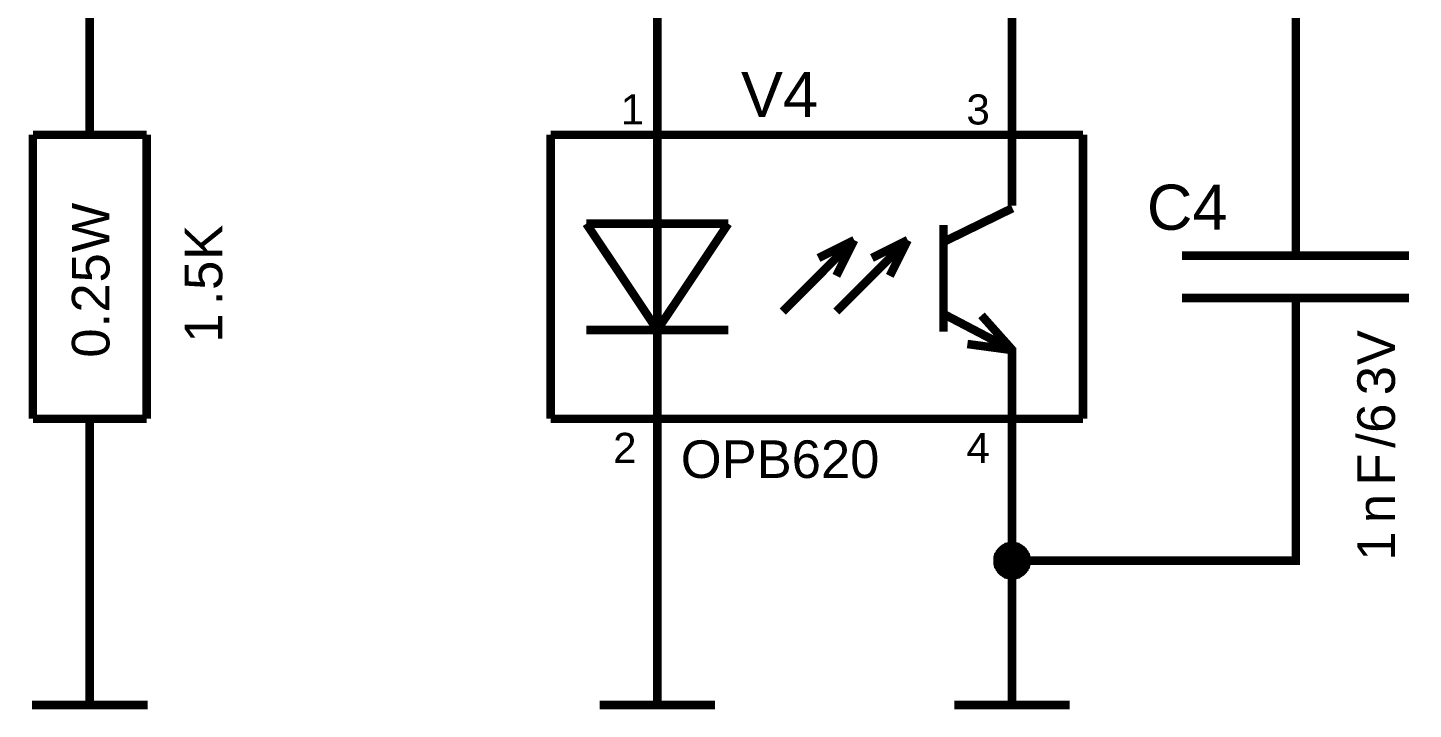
# Model space of a CAD drawing. Header units: millimetres. Extents: x -2024 to 917, y -725 to 13.
# Drawn here: x 369.94 to 418.75, y -664.03 to -640.02 of the extents above; entities that cross this region are included whole.
import ezdxf

# ---------------------------------------------------------------- set-up
doc = ezdxf.new("R2010")
doc.units = ezdxf.units.MM
doc.layers.add('Sheet', color=255, linetype='Continuous')
doc.styles.get("Standard").update_dxf_attribs({"font": 'arial.ttf'})

msp = doc.modelspace()

# ---------------------------------------------------------------- linework, layer by layer
at = {"layer": 'Sheet'}
for points, const_width in [([(392.119, -598.801), (392.119, -641.291)], 0.3), ([(372.125, -641.291), (372.125, -638.79), (372.125, -636.29)], 0.3), ([(414.612, -645.049), (414.612, -638.79), (404.615, -638.79), (404.615, -641.291)], 0.3), ([(372.125, -643.791), (372.125, -641.291)], 0.3), ([(392.119, -646.291), (392.119, -641.291)], 0.3), ([(404.615, -646.291), (404.615, -641.291)], 0.3), ([(370.122, -643.791), (374.128, -643.791)], 0.3), ([(370.122, -653.793), (370.122, -643.791)], 0.3), ([(374.128, -653.793), (374.128, -643.791)], 0.3), ([(388.362, -643.791), (407.114, -643.791)], 0.3), ([(388.362, -653.793), (388.362, -643.791)], 0.3), ([(407.114, -643.791), (407.114, -653.793)], 0.3), ([(414.612, -648.047), (414.612, -645.049)], 0.3), ([(392.119, -646.291), (392.119, -651.292)], 0.3), ([(404.631, -646.374), (402.198, -647.566)], 0.3), ([(394.618, -646.921), (389.619, -646.921)], 0.3), ([(392.119, -650.663), (389.619, -646.921)], 0.3), ([(394.618, -646.921), (392.119, -650.663)], 0.3), ([(402.198, -646.97), (402.198, -650.729)], 0.3), ([(396.538, -650.017), (399.054, -647.5)], 0.3), ([(399.054, -647.5), (397.796, -648.129)], 0.3), ([(398.425, -650.017), (400.94, -647.5)], 0.3), ([(399.054, -647.5), (398.425, -648.759)], 0.3), ([(400.94, -647.5), (399.682, -648.129)], 0.3), ([(400.94, -647.5), (400.311, -648.759)], 0.3), ([(410.606, -648.047), (418.6, -648.047)], 0.3), ([(410.606, -649.537), (418.6, -649.537)], 0.3), ([(414.612, -649.537), (414.612, -652.551)], 0.3), ([(404.631, -651.375), (402.198, -650.1)], 0.3), ([(404.631, -651.375), (403.539, -650.15)], 0.3), ([(394.618, -650.663), (389.619, -650.663)], 0.3), ([(404.631, -651.375), (403.042, -651.16)], 0.3), ([(392.119, -651.292), (392.119, -656.293)], 0.3), ([(404.615, -651.292), (404.615, -656.293)], 0.3), ([(414.612, -652.551), (414.612, -658.793), (404.615, -658.793), (404.615, -656.293)], 0.3), ([(370.122, -653.793), (374.128, -653.793)], 0.3), ([(372.125, -653.793), (372.125, -656.293)], 0.3), ([(407.114, -653.793), (388.362, -653.793)], 0.3), ([(372.125, -658.793), (372.125, -656.293)], 0.3), ([(392.119, -658.793), (392.119, -656.293)], 0.3), ([(404.102, -658.793), (404.102, -658.76), (404.102, -658.744), (404.102, -658.711), (404.118, -658.694), (404.118, -658.661), (404.118, -658.644), (404.135, -658.611), (404.135, -658.595), (404.151, -658.578), (404.168, -658.545), (404.184, -658.528), (404.184, -658.512), (404.201, -658.495), (404.217, -658.462), (404.234, -658.446), (404.251, -658.429), (404.267, -658.412), (404.284, -658.396), (404.317, -658.379), (404.333, -658.363), (404.35, -658.363), (404.366, -658.346), (404.4, -658.33), (404.416, -658.313), (404.433, -658.313), (404.466, -658.297), (404.482, -658.297), (404.515, -658.297), (404.532, -658.28), (404.565, -658.28), (404.582, -658.28), (404.615, -658.28)], 0.3), ([(404.102, -658.793), (404.102, -658.76), (404.102, -658.744), (404.102, -658.711), (404.118, -658.694), (404.118, -658.661), (404.118, -658.644), (404.135, -658.611), (404.135, -658.595), (404.151, -658.578), (404.168, -658.545), (404.184, -658.528), (404.184, -658.512), (404.201, -658.495), (404.217, -658.462), (404.234, -658.446), (404.251, -658.429), (404.267, -658.412), (404.284, -658.396), (404.317, -658.379), (404.333, -658.363), (404.35, -658.363), (404.366, -658.346), (404.4, -658.33), (404.416, -658.313), (404.433, -658.313), (404.466, -658.297), (404.482, -658.297), (404.515, -658.297), (404.532, -658.28), (404.565, -658.28), (404.582, -658.28), (404.615, -658.28)], 0.3), ([(404.102, -658.793), (404.102, -658.76), (404.102, -658.744), (404.102, -658.711), (404.118, -658.694), (404.118, -658.661), (404.118, -658.644), (404.135, -658.611), (404.135, -658.595), (404.151, -658.578), (404.168, -658.545), (404.184, -658.528), (404.184, -658.512), (404.201, -658.495), (404.217, -658.462), (404.234, -658.446), (404.251, -658.429), (404.267, -658.412), (404.284, -658.396), (404.317, -658.379), (404.333, -658.363), (404.35, -658.363), (404.366, -658.346), (404.4, -658.33), (404.416, -658.313), (404.433, -658.313), (404.466, -658.297), (404.482, -658.297), (404.515, -658.297), (404.532, -658.28), (404.565, -658.28), (404.582, -658.28), (404.615, -658.28)], 0.3), ([(404.102, -658.793), (404.102, -658.76), (404.102, -658.744), (404.102, -658.711), (404.118, -658.694), (404.118, -658.661), (404.118, -658.644), (404.135, -658.611), (404.135, -658.595), (404.151, -658.578), (404.168, -658.545), (404.184, -658.528), (404.184, -658.512), (404.201, -658.495), (404.217, -658.462), (404.234, -658.446), (404.251, -658.429), (404.267, -658.412), (404.284, -658.396), (404.317, -658.379), (404.333, -658.363), (404.35, -658.363), (404.366, -658.346), (404.4, -658.33), (404.416, -658.313), (404.433, -658.313), (404.466, -658.297), (404.482, -658.297), (404.515, -658.297), (404.532, -658.28), (404.565, -658.28), (404.582, -658.28), (404.615, -658.28)], 0.3), ([(404.102, -658.793), (404.102, -658.76), (404.102, -658.744), (404.102, -658.711), (404.118, -658.694), (404.118, -658.661), (404.118, -658.644), (404.135, -658.611), (404.135, -658.595), (404.151, -658.578), (404.168, -658.545), (404.184, -658.528), (404.184, -658.512), (404.201, -658.495), (404.217, -658.462), (404.234, -658.446), (404.251, -658.429), (404.267, -658.412), (404.284, -658.396), (404.317, -658.379), (404.333, -658.363), (404.35, -658.363), (404.366, -658.346), (404.4, -658.33), (404.416, -658.313), (404.433, -658.313), (404.466, -658.297), (404.482, -658.297), (404.515, -658.297), (404.532, -658.28), (404.565, -658.28), (404.582, -658.28), (404.615, -658.28)], 0.0991), ([(404.102, -658.793), (404.102, -658.76), (404.102, -658.744), (404.102, -658.711), (404.118, -658.694), (404.118, -658.661), (404.118, -658.644), (404.135, -658.611), (404.135, -658.595), (404.151, -658.578), (404.168, -658.545), (404.184, -658.528), (404.184, -658.512), (404.201, -658.495), (404.217, -658.462), (404.234, -658.446), (404.251, -658.429), (404.267, -658.412), (404.284, -658.396), (404.317, -658.379), (404.333, -658.363), (404.35, -658.363), (404.366, -658.346), (404.4, -658.33), (404.416, -658.313), (404.433, -658.313), (404.466, -658.297), (404.482, -658.297), (404.515, -658.297), (404.532, -658.28), (404.565, -658.28), (404.582, -658.28), (404.615, -658.28)], 0.0991), ([(404.102, -658.793), (404.102, -658.76), (404.102, -658.744), (404.102, -658.711), (404.118, -658.694), (404.118, -658.661), (404.118, -658.644), (404.135, -658.611), (404.135, -658.595), (404.151, -658.578), (404.168, -658.545), (404.184, -658.528), (404.184, -658.512), (404.201, -658.495), (404.217, -658.462), (404.234, -658.446), (404.251, -658.429), (404.267, -658.412), (404.284, -658.396), (404.317, -658.379), (404.333, -658.363), (404.35, -658.363), (404.366, -658.346), (404.4, -658.33), (404.416, -658.313), (404.433, -658.313), (404.466, -658.297), (404.482, -658.297), (404.515, -658.297), (404.532, -658.28), (404.565, -658.28), (404.582, -658.28), (404.615, -658.28)], 0.0991), ([(404.102, -658.793), (404.102, -658.76), (404.102, -658.744), (404.102, -658.711), (404.118, -658.694), (404.118, -658.661), (404.118, -658.644), (404.135, -658.611), (404.135, -658.595), (404.151, -658.578), (404.168, -658.545), (404.184, -658.528), (404.184, -658.512), (404.201, -658.495), (404.217, -658.462), (404.234, -658.446), (404.251, -658.429), (404.267, -658.412), (404.284, -658.396), (404.317, -658.379), (404.333, -658.363), (404.35, -658.363), (404.366, -658.346), (404.4, -658.33), (404.416, -658.313), (404.433, -658.313), (404.466, -658.297), (404.482, -658.297), (404.515, -658.297), (404.532, -658.28), (404.565, -658.28), (404.582, -658.28), (404.615, -658.28)], 0.0991), ([(404.615, -658.28), (404.615, -658.28)], 0.3), ([(404.615, -658.28), (404.648, -658.28), (404.664, -658.28), (404.697, -658.28), (404.714, -658.297), (404.747, -658.297), (404.764, -658.297), (404.797, -658.313), (404.813, -658.313), (404.83, -658.33), (404.863, -658.346), (404.88, -658.363), (404.896, -658.363), (404.913, -658.379), (404.946, -658.396), (404.962, -658.412), (404.979, -658.429), (404.995, -658.446), (405.012, -658.462), (405.028, -658.495), (405.045, -658.512), (405.045, -658.528), (405.062, -658.545), (405.078, -658.578), (405.095, -658.595), (405.095, -658.611), (405.111, -658.644), (405.111, -658.661), (405.111, -658.694), (405.128, -658.711), (405.128, -658.744), (405.128, -658.76), (405.128, -658.793)], 0.3), ([(404.615, -658.28), (404.615, -658.28)], 0.3), ([(404.615, -658.28), (404.648, -658.28), (404.664, -658.28), (404.697, -658.28), (404.714, -658.297), (404.747, -658.297), (404.764, -658.297), (404.797, -658.313), (404.813, -658.313), (404.83, -658.33), (404.863, -658.346), (404.88, -658.363), (404.896, -658.363), (404.913, -658.379), (404.946, -658.396), (404.962, -658.412), (404.979, -658.429), (404.995, -658.446), (405.012, -658.462), (405.028, -658.495), (405.045, -658.512), (405.045, -658.528), (405.062, -658.545), (405.078, -658.578), (405.095, -658.595), (405.095, -658.611), (405.111, -658.644), (405.111, -658.661), (405.111, -658.694), (405.128, -658.711), (405.128, -658.744), (405.128, -658.76), (405.128, -658.793)], 0.3), ([(404.615, -658.28), (404.615, -658.28)], 0.3), ([(404.615, -658.28), (404.648, -658.28), (404.664, -658.28), (404.697, -658.28), (404.714, -658.297), (404.747, -658.297), (404.764, -658.297), (404.797, -658.313), (404.813, -658.313), (404.83, -658.33), (404.863, -658.346), (404.88, -658.363), (404.896, -658.363), (404.913, -658.379), (404.946, -658.396), (404.962, -658.412), (404.979, -658.429), (404.995, -658.446), (405.012, -658.462), (405.028, -658.495), (405.045, -658.512), (405.045, -658.528), (405.062, -658.545), (405.078, -658.578), (405.095, -658.595), (405.095, -658.611), (405.111, -658.644), (405.111, -658.661), (405.111, -658.694), (405.128, -658.711), (405.128, -658.744), (405.128, -658.76), (405.128, -658.793)], 0.3), ([(404.615, -658.28), (404.615, -658.28)], 0.3), ([(404.615, -658.28), (404.648, -658.28), (404.664, -658.28), (404.697, -658.28), (404.714, -658.297), (404.747, -658.297), (404.764, -658.297), (404.797, -658.313), (404.813, -658.313), (404.83, -658.33), (404.863, -658.346), (404.88, -658.363), (404.896, -658.363), (404.913, -658.379), (404.946, -658.396), (404.962, -658.412), (404.979, -658.429), (404.995, -658.446), (405.012, -658.462), (405.028, -658.495), (405.045, -658.512), (405.045, -658.528), (405.062, -658.545), (405.078, -658.578), (405.095, -658.595), (405.095, -658.611), (405.111, -658.644), (405.111, -658.661), (405.111, -658.694), (405.128, -658.711), (405.128, -658.744), (405.128, -658.76), (405.128, -658.793)], 0.3), ([(404.615, -658.28), (404.615, -658.28)], 0.0991), ([(404.615, -658.28), (404.648, -658.28), (404.664, -658.28), (404.697, -658.28), (404.714, -658.297), (404.747, -658.297), (404.764, -658.297), (404.797, -658.313), (404.813, -658.313), (404.83, -658.33), (404.863, -658.346), (404.88, -658.363), (404.896, -658.363), (404.913, -658.379), (404.946, -658.396), (404.962, -658.412), (404.979, -658.429), (404.995, -658.446), (405.012, -658.462), (405.028, -658.495), (405.045, -658.512), (405.045, -658.528), (405.062, -658.545), (405.078, -658.578), (405.095, -658.595), (405.095, -658.611), (405.111, -658.644), (405.111, -658.661), (405.111, -658.694), (405.128, -658.711), (405.128, -658.744), (405.128, -658.76), (405.128, -658.793)], 0.0991), ([(404.615, -658.28), (404.615, -658.28)], 0.0991), ([(404.615, -658.28), (404.648, -658.28), (404.664, -658.28), (404.697, -658.28), (404.714, -658.297), (404.747, -658.297), (404.764, -658.297), (404.797, -658.313), (404.813, -658.313), (404.83, -658.33), (404.863, -658.346), (404.88, -658.363), (404.896, -658.363), (404.913, -658.379), (404.946, -658.396), (404.962, -658.412), (404.979, -658.429), (404.995, -658.446), (405.012, -658.462), (405.028, -658.495), (405.045, -658.512), (405.045, -658.528), (405.062, -658.545), (405.078, -658.578), (405.095, -658.595), (405.095, -658.611), (405.111, -658.644), (405.111, -658.661), (405.111, -658.694), (405.128, -658.711), (405.128, -658.744), (405.128, -658.76), (405.128, -658.793)], 0.0991), ([(404.615, -658.28), (404.615, -658.28)], 0.0991), ([(404.615, -658.28), (404.648, -658.28), (404.664, -658.28), (404.697, -658.28), (404.714, -658.297), (404.747, -658.297), (404.764, -658.297), (404.797, -658.313), (404.813, -658.313), (404.83, -658.33), (404.863, -658.346), (404.88, -658.363), (404.896, -658.363), (404.913, -658.379), (404.946, -658.396), (404.962, -658.412), (404.979, -658.429), (404.995, -658.446), (405.012, -658.462), (405.028, -658.495), (405.045, -658.512), (405.045, -658.528), (405.062, -658.545), (405.078, -658.578), (405.095, -658.595), (405.095, -658.611), (405.111, -658.644), (405.111, -658.661), (405.111, -658.694), (405.128, -658.711), (405.128, -658.744), (405.128, -658.76), (405.128, -658.793)], 0.0991), ([(404.615, -658.28), (404.615, -658.28)], 0.0991), ([(404.615, -658.28), (404.648, -658.28), (404.664, -658.28), (404.697, -658.28), (404.714, -658.297), (404.747, -658.297), (404.764, -658.297), (404.797, -658.313), (404.813, -658.313), (404.83, -658.33), (404.863, -658.346), (404.88, -658.363), (404.896, -658.363), (404.913, -658.379), (404.946, -658.396), (404.962, -658.412), (404.979, -658.429), (404.995, -658.446), (405.012, -658.462), (405.028, -658.495), (405.045, -658.512), (405.045, -658.528), (405.062, -658.545), (405.078, -658.578), (405.095, -658.595), (405.095, -658.611), (405.111, -658.644), (405.111, -658.661), (405.111, -658.694), (405.128, -658.711), (405.128, -658.744), (405.128, -658.76), (405.128, -658.793)], 0.0991), ([(372.125, -658.793), (372.125, -663.877)], 0.3), ([(392.119, -658.793), (392.119, -663.877)], 0.3), ([(404.615, -659.307), (404.582, -659.307), (404.565, -659.307), (404.532, -659.307), (404.515, -659.29), (404.482, -659.29), (404.466, -659.29), (404.433, -659.274), (404.416, -659.274), (404.4, -659.257), (404.366, -659.24), (404.35, -659.224), (404.333, -659.224), (404.317, -659.207), (404.284, -659.191), (404.267, -659.174), (404.251, -659.158), (404.234, -659.141), (404.217, -659.125), (404.201, -659.091), (404.184, -659.075), (404.184, -659.058), (404.168, -659.042), (404.151, -659.009), (404.135, -658.992), (404.135, -658.975), (404.118, -658.942), (404.118, -658.926), (404.118, -658.893), (404.102, -658.876), (404.102, -658.843), (404.102, -658.826), (404.102, -658.793)], 0.3), ([(404.102, -658.793), (404.102, -658.793)], 0.3), ([(404.615, -659.307), (404.582, -659.307), (404.565, -659.307), (404.532, -659.307), (404.515, -659.29), (404.482, -659.29), (404.466, -659.29), (404.433, -659.274), (404.416, -659.274), (404.4, -659.257), (404.366, -659.24), (404.35, -659.224), (404.333, -659.224), (404.317, -659.207), (404.284, -659.191), (404.267, -659.174), (404.251, -659.158), (404.234, -659.141), (404.217, -659.125), (404.201, -659.091), (404.184, -659.075), (404.184, -659.058), (404.168, -659.042), (404.151, -659.009), (404.135, -658.992), (404.135, -658.975), (404.118, -658.942), (404.118, -658.926), (404.118, -658.893), (404.102, -658.876), (404.102, -658.843), (404.102, -658.826), (404.102, -658.793)], 0.3), ([(404.102, -658.793), (404.102, -658.793)], 0.3), ([(404.615, -659.307), (404.582, -659.307), (404.565, -659.307), (404.532, -659.307), (404.515, -659.29), (404.482, -659.29), (404.466, -659.29), (404.433, -659.274), (404.416, -659.274), (404.4, -659.257), (404.366, -659.24), (404.35, -659.224), (404.333, -659.224), (404.317, -659.207), (404.284, -659.191), (404.267, -659.174), (404.251, -659.158), (404.234, -659.141), (404.217, -659.125), (404.201, -659.091), (404.184, -659.075), (404.184, -659.058), (404.168, -659.042), (404.151, -659.009), (404.135, -658.992), (404.135, -658.975), (404.118, -658.942), (404.118, -658.926), (404.118, -658.893), (404.102, -658.876), (404.102, -658.843), (404.102, -658.826), (404.102, -658.793)], 0.3), ([(404.102, -658.793), (404.102, -658.793)], 0.3), ([(404.615, -659.307), (404.582, -659.307), (404.565, -659.307), (404.532, -659.307), (404.515, -659.29), (404.482, -659.29), (404.466, -659.29), (404.433, -659.274), (404.416, -659.274), (404.4, -659.257), (404.366, -659.24), (404.35, -659.224), (404.333, -659.224), (404.317, -659.207), (404.284, -659.191), (404.267, -659.174), (404.251, -659.158), (404.234, -659.141), (404.217, -659.125), (404.201, -659.091), (404.184, -659.075), (404.184, -659.058), (404.168, -659.042), (404.151, -659.009), (404.135, -658.992), (404.135, -658.975), (404.118, -658.942), (404.118, -658.926), (404.118, -658.893), (404.102, -658.876), (404.102, -658.843), (404.102, -658.826), (404.102, -658.793)], 0.3), ([(404.102, -658.793), (404.102, -658.793)], 0.3), ([(404.615, -659.307), (404.582, -659.307), (404.565, -659.307), (404.532, -659.307), (404.515, -659.29), (404.482, -659.29), (404.466, -659.29), (404.433, -659.274), (404.416, -659.274), (404.4, -659.257), (404.366, -659.24), (404.35, -659.224), (404.333, -659.224), (404.317, -659.207), (404.284, -659.191), (404.267, -659.174), (404.251, -659.158), (404.234, -659.141), (404.217, -659.125), (404.201, -659.091), (404.184, -659.075), (404.184, -659.058), (404.168, -659.042), (404.151, -659.009), (404.135, -658.992), (404.135, -658.975), (404.118, -658.942), (404.118, -658.926), (404.118, -658.893), (404.102, -658.876), (404.102, -658.843), (404.102, -658.826), (404.102, -658.793)], 0.0991), ([(404.102, -658.793), (404.102, -658.793)], 0.0991), ([(404.615, -659.307), (404.582, -659.307), (404.565, -659.307), (404.532, -659.307), (404.515, -659.29), (404.482, -659.29), (404.466, -659.29), (404.433, -659.274), (404.416, -659.274), (404.4, -659.257), (404.366, -659.24), (404.35, -659.224), (404.333, -659.224), (404.317, -659.207), (404.284, -659.191), (404.267, -659.174), (404.251, -659.158), (404.234, -659.141), (404.217, -659.125), (404.201, -659.091), (404.184, -659.075), (404.184, -659.058), (404.168, -659.042), (404.151, -659.009), (404.135, -658.992), (404.135, -658.975), (404.118, -658.942), (404.118, -658.926), (404.118, -658.893), (404.102, -658.876), (404.102, -658.843), (404.102, -658.826), (404.102, -658.793)], 0.0991), ([(404.102, -658.793), (404.102, -658.793)], 0.0991), ([(404.615, -659.307), (404.582, -659.307), (404.565, -659.307), (404.532, -659.307), (404.515, -659.29), (404.482, -659.29), (404.466, -659.29), (404.433, -659.274), (404.416, -659.274), (404.4, -659.257), (404.366, -659.24), (404.35, -659.224), (404.333, -659.224), (404.317, -659.207), (404.284, -659.191), (404.267, -659.174), (404.251, -659.158), (404.234, -659.141), (404.217, -659.125), (404.201, -659.091), (404.184, -659.075), (404.184, -659.058), (404.168, -659.042), (404.151, -659.009), (404.135, -658.992), (404.135, -658.975), (404.118, -658.942), (404.118, -658.926), (404.118, -658.893), (404.102, -658.876), (404.102, -658.843), (404.102, -658.826), (404.102, -658.793)], 0.0991), ([(404.102, -658.793), (404.102, -658.793)], 0.0991), ([(404.615, -659.307), (404.582, -659.307), (404.565, -659.307), (404.532, -659.307), (404.515, -659.29), (404.482, -659.29), (404.466, -659.29), (404.433, -659.274), (404.416, -659.274), (404.4, -659.257), (404.366, -659.24), (404.35, -659.224), (404.333, -659.224), (404.317, -659.207), (404.284, -659.191), (404.267, -659.174), (404.251, -659.158), (404.234, -659.141), (404.217, -659.125), (404.201, -659.091), (404.184, -659.075), (404.184, -659.058), (404.168, -659.042), (404.151, -659.009), (404.135, -658.992), (404.135, -658.975), (404.118, -658.942), (404.118, -658.926), (404.118, -658.893), (404.102, -658.876), (404.102, -658.843), (404.102, -658.826), (404.102, -658.793)], 0.0991), ([(404.102, -658.793), (404.102, -658.793)], 0.0991), ([(404.615, -658.793), (404.615, -663.877)], 0.3), ([(405.128, -658.793), (405.128, -658.826), (405.128, -658.843), (405.128, -658.876), (405.111, -658.893), (405.111, -658.926), (405.111, -658.942), (405.095, -658.975), (405.095, -658.992), (405.078, -659.009), (405.062, -659.042), (405.045, -659.058), (405.045, -659.075), (405.028, -659.091), (405.012, -659.125), (404.995, -659.141), (404.979, -659.158), (404.962, -659.174), (404.946, -659.191), (404.913, -659.207), (404.896, -659.224), (404.88, -659.224), (404.863, -659.24), (404.83, -659.257), (404.813, -659.274), (404.797, -659.274), (404.764, -659.29), (404.747, -659.29), (404.714, -659.29), (404.697, -659.307), (404.664, -659.307), (404.648, -659.307), (404.615, -659.307)], 0.3), ([(405.128, -658.793), (405.128, -658.826), (405.128, -658.843), (405.128, -658.876), (405.111, -658.893), (405.111, -658.926), (405.111, -658.942), (405.095, -658.975), (405.095, -658.992), (405.078, -659.009), (405.062, -659.042), (405.045, -659.058), (405.045, -659.075), (405.028, -659.091), (405.012, -659.125), (404.995, -659.141), (404.979, -659.158), (404.962, -659.174), (404.946, -659.191), (404.913, -659.207), (404.896, -659.224), (404.88, -659.224), (404.863, -659.24), (404.83, -659.257), (404.813, -659.274), (404.797, -659.274), (404.764, -659.29), (404.747, -659.29), (404.714, -659.29), (404.697, -659.307), (404.664, -659.307), (404.648, -659.307), (404.615, -659.307)], 0.3), ([(405.128, -658.793), (405.128, -658.826), (405.128, -658.843), (405.128, -658.876), (405.111, -658.893), (405.111, -658.926), (405.111, -658.942), (405.095, -658.975), (405.095, -658.992), (405.078, -659.009), (405.062, -659.042), (405.045, -659.058), (405.045, -659.075), (405.028, -659.091), (405.012, -659.125), (404.995, -659.141), (404.979, -659.158), (404.962, -659.174), (404.946, -659.191), (404.913, -659.207), (404.896, -659.224), (404.88, -659.224), (404.863, -659.24), (404.83, -659.257), (404.813, -659.274), (404.797, -659.274), (404.764, -659.29), (404.747, -659.29), (404.714, -659.29), (404.697, -659.307), (404.664, -659.307), (404.648, -659.307), (404.615, -659.307)], 0.3), ([(405.128, -658.793), (405.128, -658.826), (405.128, -658.843), (405.128, -658.876), (405.111, -658.893), (405.111, -658.926), (405.111, -658.942), (405.095, -658.975), (405.095, -658.992), (405.078, -659.009), (405.062, -659.042), (405.045, -659.058), (405.045, -659.075), (405.028, -659.091), (405.012, -659.125), (404.995, -659.141), (404.979, -659.158), (404.962, -659.174), (404.946, -659.191), (404.913, -659.207), (404.896, -659.224), (404.88, -659.224), (404.863, -659.24), (404.83, -659.257), (404.813, -659.274), (404.797, -659.274), (404.764, -659.29), (404.747, -659.29), (404.714, -659.29), (404.697, -659.307), (404.664, -659.307), (404.648, -659.307), (404.615, -659.307)], 0.3), ([(405.128, -658.793), (405.128, -658.826), (405.128, -658.843), (405.128, -658.876), (405.111, -658.893), (405.111, -658.926), (405.111, -658.942), (405.095, -658.975), (405.095, -658.992), (405.078, -659.009), (405.062, -659.042), (405.045, -659.058), (405.045, -659.075), (405.028, -659.091), (405.012, -659.125), (404.995, -659.141), (404.979, -659.158), (404.962, -659.174), (404.946, -659.191), (404.913, -659.207), (404.896, -659.224), (404.88, -659.224), (404.863, -659.24), (404.83, -659.257), (404.813, -659.274), (404.797, -659.274), (404.764, -659.29), (404.747, -659.29), (404.714, -659.29), (404.697, -659.307), (404.664, -659.307), (404.648, -659.307), (404.615, -659.307)], 0.0991), ([(405.128, -658.793), (405.128, -658.826), (405.128, -658.843), (405.128, -658.876), (405.111, -658.893), (405.111, -658.926), (405.111, -658.942), (405.095, -658.975), (405.095, -658.992), (405.078, -659.009), (405.062, -659.042), (405.045, -659.058), (405.045, -659.075), (405.028, -659.091), (405.012, -659.125), (404.995, -659.141), (404.979, -659.158), (404.962, -659.174), (404.946, -659.191), (404.913, -659.207), (404.896, -659.224), (404.88, -659.224), (404.863, -659.24), (404.83, -659.257), (404.813, -659.274), (404.797, -659.274), (404.764, -659.29), (404.747, -659.29), (404.714, -659.29), (404.697, -659.307), (404.664, -659.307), (404.648, -659.307), (404.615, -659.307)], 0.0991), ([(405.128, -658.793), (405.128, -658.826), (405.128, -658.843), (405.128, -658.876), (405.111, -658.893), (405.111, -658.926), (405.111, -658.942), (405.095, -658.975), (405.095, -658.992), (405.078, -659.009), (405.062, -659.042), (405.045, -659.058), (405.045, -659.075), (405.028, -659.091), (405.012, -659.125), (404.995, -659.141), (404.979, -659.158), (404.962, -659.174), (404.946, -659.191), (404.913, -659.207), (404.896, -659.224), (404.88, -659.224), (404.863, -659.24), (404.83, -659.257), (404.813, -659.274), (404.797, -659.274), (404.764, -659.29), (404.747, -659.29), (404.714, -659.29), (404.697, -659.307), (404.664, -659.307), (404.648, -659.307), (404.615, -659.307)], 0.0991), ([(405.128, -658.793), (405.128, -658.826), (405.128, -658.843), (405.128, -658.876), (405.111, -658.893), (405.111, -658.926), (405.111, -658.942), (405.095, -658.975), (405.095, -658.992), (405.078, -659.009), (405.062, -659.042), (405.045, -659.058), (405.045, -659.075), (405.028, -659.091), (405.012, -659.125), (404.995, -659.141), (404.979, -659.158), (404.962, -659.174), (404.946, -659.191), (404.913, -659.207), (404.896, -659.224), (404.88, -659.224), (404.863, -659.24), (404.83, -659.257), (404.813, -659.274), (404.797, -659.274), (404.764, -659.29), (404.747, -659.29), (404.714, -659.29), (404.697, -659.307), (404.664, -659.307), (404.648, -659.307), (404.615, -659.307)], 0.0991), ([(405.128, -658.793), (405.128, -658.793), (405.128, -658.793), (405.128, -658.793), (405.128, -658.793), (405.128, -658.793), (405.128, -658.793), (405.128, -658.793), (405.128, -658.793), (405.128, -658.793), (405.128, -658.793), (405.128, -658.793), (405.128, -658.793), (405.128, -658.793), (405.128, -658.793), (405.128, -658.793), (405.128, -658.793), (405.128, -658.793), (405.128, -658.793), (405.128, -658.793), (405.128, -658.793), (405.128, -658.793), (405.128, -658.793), (405.128, -658.793), (405.128, -658.793), (405.128, -658.793), (405.128, -658.793), (405.128, -658.793), (405.128, -658.793), (405.128, -658.793), (405.128, -658.793), (405.128, -658.793), (405.128, -658.793)], 0.3), ([(405.128, -658.793), (405.128, -658.793)], 0.3), ([(405.128, -658.793), (405.128, -658.793), (405.128, -658.793), (405.128, -658.793), (405.128, -658.793), (405.128, -658.793), (405.128, -658.793), (405.128, -658.793), (405.128, -658.793), (405.128, -658.793), (405.128, -658.793), (405.128, -658.793), (405.128, -658.793), (405.128, -658.793), (405.128, -658.793), (405.128, -658.793), (405.128, -658.793), (405.128, -658.793), (405.128, -658.793), (405.128, -658.793), (405.128, -658.793), (405.128, -658.793), (405.128, -658.793), (405.128, -658.793), (405.128, -658.793), (405.128, -658.793), (405.128, -658.793), (405.128, -658.793), (405.128, -658.793), (405.128, -658.793), (405.128, -658.793), (405.128, -658.793), (405.128, -658.793)], 0.3), ([(405.128, -658.793), (405.128, -658.793)], 0.3), ([(405.128, -658.793), (405.128, -658.793), (405.128, -658.793), (405.128, -658.793), (405.128, -658.793), (405.128, -658.793), (405.128, -658.793), (405.128, -658.793), (405.128, -658.793), (405.128, -658.793), (405.128, -658.793), (405.128, -658.793), (405.128, -658.793), (405.128, -658.793), (405.128, -658.793), (405.128, -658.793), (405.128, -658.793), (405.128, -658.793), (405.128, -658.793), (405.128, -658.793), (405.128, -658.793), (405.128, -658.793), (405.128, -658.793), (405.128, -658.793), (405.128, -658.793), (405.128, -658.793), (405.128, -658.793), (405.128, -658.793), (405.128, -658.793), (405.128, -658.793), (405.128, -658.793), (405.128, -658.793), (405.128, -658.793)], 0.3), ([(405.128, -658.793), (405.128, -658.793)], 0.3), ([(405.128, -658.793), (405.128, -658.793), (405.128, -658.793), (405.128, -658.793), (405.128, -658.793), (405.128, -658.793), (405.128, -658.793), (405.128, -658.793), (405.128, -658.793), (405.128, -658.793), (405.128, -658.793), (405.128, -658.793), (405.128, -658.793), (405.128, -658.793), (405.128, -658.793), (405.128, -658.793), (405.128, -658.793), (405.128, -658.793), (405.128, -658.793), (405.128, -658.793), (405.128, -658.793), (405.128, -658.793), (405.128, -658.793), (405.128, -658.793), (405.128, -658.793), (405.128, -658.793), (405.128, -658.793), (405.128, -658.793), (405.128, -658.793), (405.128, -658.793), (405.128, -658.793), (405.128, -658.793), (405.128, -658.793)], 0.3), ([(405.128, -658.793), (405.128, -658.793)], 0.3), ([(405.128, -658.793), (405.128, -658.793), (405.128, -658.793), (405.128, -658.793), (405.128, -658.793), (405.128, -658.793), (405.128, -658.793), (405.128, -658.793), (405.128, -658.793), (405.128, -658.793), (405.128, -658.793), (405.128, -658.793), (405.128, -658.793), (405.128, -658.793), (405.128, -658.793), (405.128, -658.793), (405.128, -658.793), (405.128, -658.793), (405.128, -658.793), (405.128, -658.793), (405.128, -658.793), (405.128, -658.793), (405.128, -658.793), (405.128, -658.793), (405.128, -658.793), (405.128, -658.793), (405.128, -658.793), (405.128, -658.793), (405.128, -658.793), (405.128, -658.793), (405.128, -658.793), (405.128, -658.793), (405.128, -658.793)], 0.0991), ([(405.128, -658.793), (405.128, -658.793)], 0.0991), ([(405.128, -658.793), (405.128, -658.793), (405.128, -658.793), (405.128, -658.793), (405.128, -658.793), (405.128, -658.793), (405.128, -658.793), (405.128, -658.793), (405.128, -658.793), (405.128, -658.793), (405.128, -658.793), (405.128, -658.793), (405.128, -658.793), (405.128, -658.793), (405.128, -658.793), (405.128, -658.793), (405.128, -658.793), (405.128, -658.793), (405.128, -658.793), (405.128, -658.793), (405.128, -658.793), (405.128, -658.793), (405.128, -658.793), (405.128, -658.793), (405.128, -658.793), (405.128, -658.793), (405.128, -658.793), (405.128, -658.793), (405.128, -658.793), (405.128, -658.793), (405.128, -658.793), (405.128, -658.793), (405.128, -658.793)], 0.0991), ([(405.128, -658.793), (405.128, -658.793)], 0.0991), ([(405.128, -658.793), (405.128, -658.793), (405.128, -658.793), (405.128, -658.793), (405.128, -658.793), (405.128, -658.793), (405.128, -658.793), (405.128, -658.793), (405.128, -658.793), (405.128, -658.793), (405.128, -658.793), (405.128, -658.793), (405.128, -658.793), (405.128, -658.793), (405.128, -658.793), (405.128, -658.793), (405.128, -658.793), (405.128, -658.793), (405.128, -658.793), (405.128, -658.793), (405.128, -658.793), (405.128, -658.793), (405.128, -658.793), (405.128, -658.793), (405.128, -658.793), (405.128, -658.793), (405.128, -658.793), (405.128, -658.793), (405.128, -658.793), (405.128, -658.793), (405.128, -658.793), (405.128, -658.793), (405.128, -658.793)], 0.0991), ([(405.128, -658.793), (405.128, -658.793)], 0.0991), ([(405.128, -658.793), (405.128, -658.793), (405.128, -658.793), (405.128, -658.793), (405.128, -658.793), (405.128, -658.793), (405.128, -658.793), (405.128, -658.793), (405.128, -658.793), (405.128, -658.793), (405.128, -658.793), (405.128, -658.793), (405.128, -658.793), (405.128, -658.793), (405.128, -658.793), (405.128, -658.793), (405.128, -658.793), (405.128, -658.793), (405.128, -658.793), (405.128, -658.793), (405.128, -658.793), (405.128, -658.793), (405.128, -658.793), (405.128, -658.793), (405.128, -658.793), (405.128, -658.793), (405.128, -658.793), (405.128, -658.793), (405.128, -658.793), (405.128, -658.793), (405.128, -658.793), (405.128, -658.793), (405.128, -658.793)], 0.0991), ([(405.128, -658.793), (405.128, -658.793)], 0.0991), ([(370.089, -663.877), (374.161, -663.877)], 0.3), ([(390.083, -663.877), (394.154, -663.877)], 0.3), ([(402.579, -663.877), (406.65, -663.877)], 0.3)]:
    msp.add_lwpolyline(points, dxfattribs=dict(at, const_width=const_width))
at = {"layer": 'Sheet', "const_width": 0.508}
msp.add_lwpolyline([(404.332, -658.786, 1), (404.84, -658.786, 1)], format="xyb", close=True, dxfattribs=at)

# ---------------------------------------------------------------- texts
at = {"layer": 'Sheet'}
for s, height, p in [('V4', 1.5897, (395.065, -643.162)), ('3', 1.06, (403.009, -643.427)), ('1', 1.06, (390.828, -643.427)), ('C4', 1.5897, (409.365, -647.136)), ('2', 1.06, (390.563, -655.349)), ('OPB620', 1.3247, (392.946, -655.879)), ('4', 1.06, (403.009, -655.349))]:
    msp.add_text(s, height=height, dxfattribs=at).set_placement(p)
for s, p in [('W', (372.82, -647.931)), ('K', (376.792, -648.196)), ('5', (372.82, -648.99)), ('5', (376.792, -649.255)), ('2', (372.82, -650.05)), ('.', (376.792, -649.785)), ('.', (372.82, -650.58)), ('1', (376.792, -651.11)), ('0', (372.82, -651.64)), ('V', (418.104, -651.905)), ('3', (418.104, -652.965)), ('6', (418.104, -654.289)), ('/', (418.104, -654.819)), ('F', (418.104, -656.144)), ('n', (418.104, -657.469)), ('1', (418.104, -658.793))]:
    msp.add_text(s, height=1.325, rotation=90, dxfattribs=at).set_placement(p)

doc.saveas('drawing.dxf')
